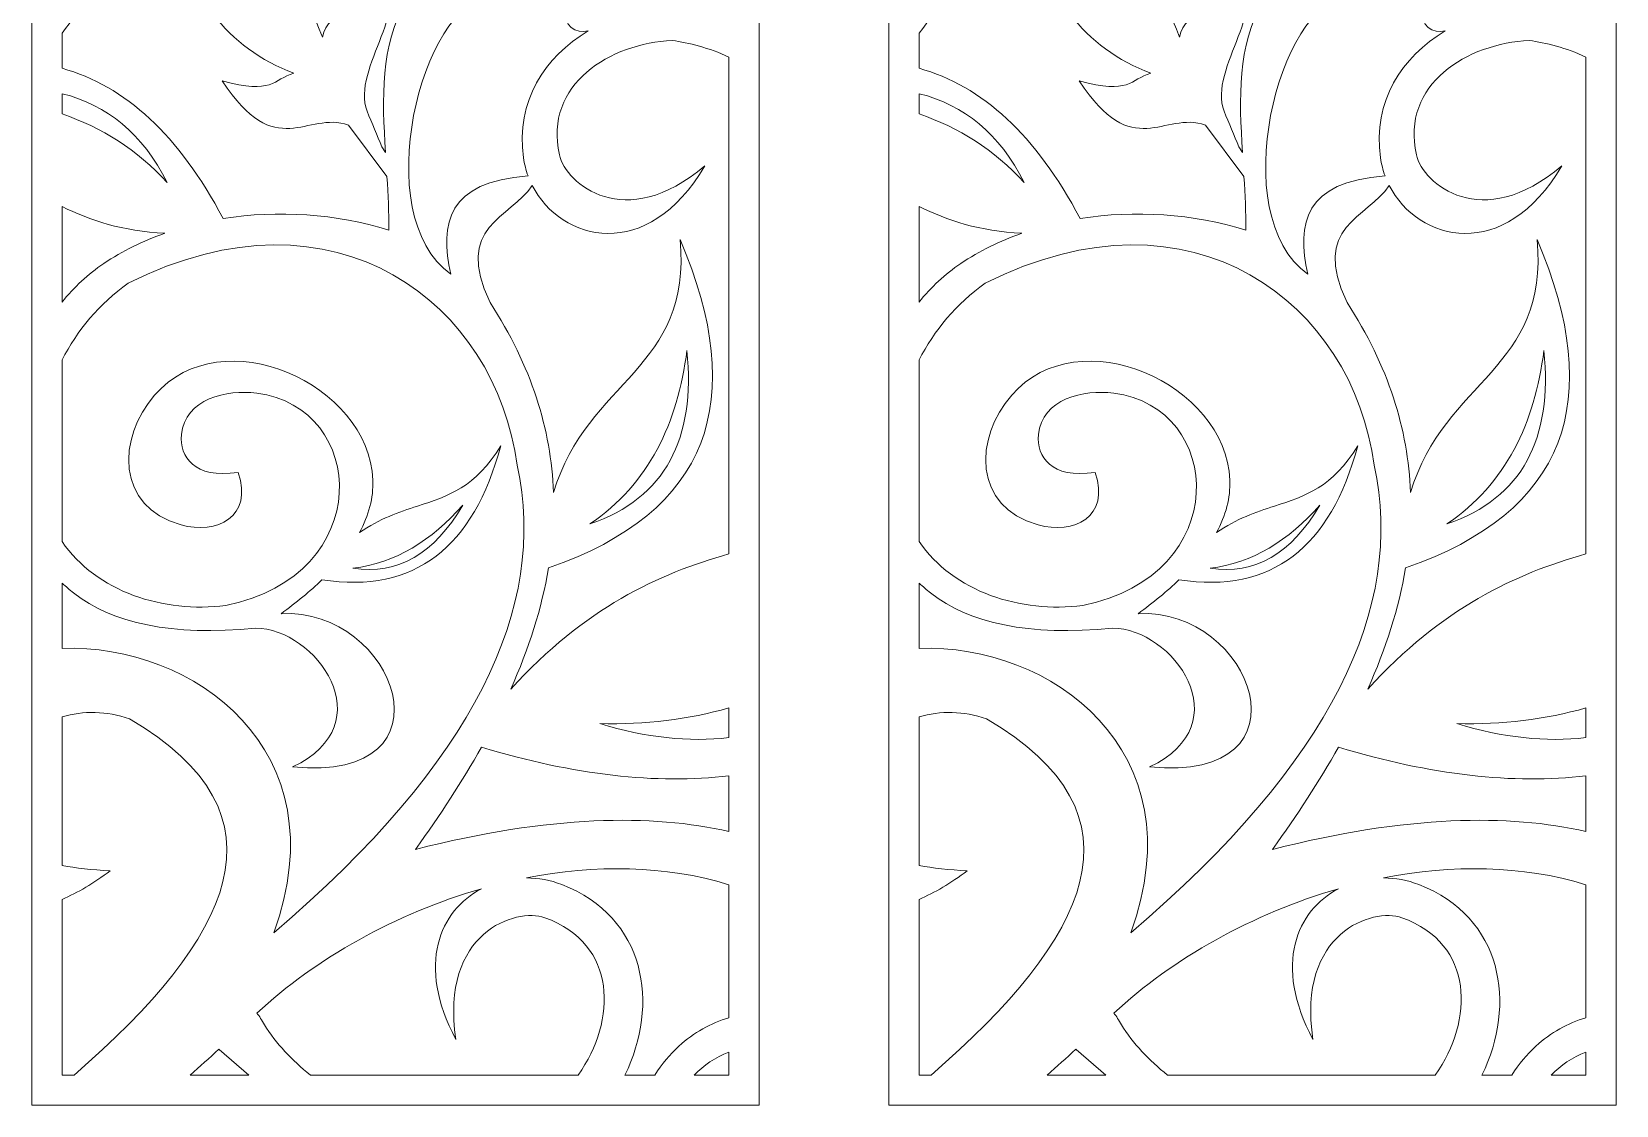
# Model space of a CAD drawing. Header units: centimetres. Extents: x -7.8 to 9.3, y -13.3 to 12.8.
# Drawn here: x -7.81 to 9.26, y -13.32 to -1.75 of the extents above; entities that cross this region are included whole.
import ezdxf

# ---------------------------------------------------------------- set-up
doc = ezdxf.new("R2010")
doc.units = ezdxf.units.CM
doc.header["$MEASUREMENT"] = 0
doc.layers.add('layer 1', color=7, linetype='Continuous')

msp = doc.modelspace()

# ---------------------------------------------------------------- linework, layer by layer
at = {"layer": 'layer 1', "color": 177, "lineweight": 9}
for points, knots in [([(-7.81154, 12.80697), (-7.81154, 12.80697), (0.02586, 12.80697), (0.02586, 12.80697), (0.02586, 12.80697), (0.02586, 12.80697), (0.02586, -13.31773), (0.02586, -13.31773), (0.02586, -13.31773), (0.02586, -13.31773), (-7.81154, -13.31773), (-7.81154, -13.31773), (-7.81154, -13.31773), (-7.81154, -13.31773), (-7.81154, 12.80697), (-7.81154, 12.80697)], [0, 0, 0, 0, 0.2, 0.2, 0.2, 0.2, 0.4, 0.4, 0.4, 0.4, 0.6, 0.6, 0.6, 0.6, 1, 1, 1, 1]), ([(-7.48499, -2.14558), (-7.48499, -2.14558), (-7.48499, -1.76682), (-7.48499, -1.76682), (-7.48499, -1.76682), (-7.05673, -1.25165), (-6.8847, -0.32913), (-7.00621, 0.88461), (-7.00621, 0.88461), (-6.19162, -0.09647), (-4.71816, -0.81078), (-3.33631, -0.23665), (-3.33631, -0.23665), (-3.11251, -0.09156), (-2.93793, 0.08198), (-2.80507, 0.27188), (-2.80507, 0.27188), (-2.77256, -0.07633), (-2.65183, -0.41743), (-2.4479, -0.68713), (-2.4479, -0.68713), (-2.53036, -0.68565), (-2.61535, -0.69339), (-2.70136, -0.70944), (-2.70136, -0.70944), (-3.13316, -0.79367), (-3.55871, -1.04372), (-3.78232, -1.42904), (-3.78232, -1.42904), (-4.05583, -1.90336), (-4.03783, -2.46918), (-4.00036, -3.05176), (-4.00036, -3.05176), (-4.00036, -3.05176), (-4.03991, -2.99358), (-4.03991, -2.99358), (-4.03991, -2.99358), (-4.09158, -2.86686), (-4.1452, -2.73751), (-4.19875, -2.60808), (-4.19875, -2.60808), (-4.37905, -2.14787), (-3.65253, -1.42605), (-4.08046, -1.10812), (-4.08046, -1.10812), (-4.13432, -1.34862), (-4.27996, -1.43463), (-4.41498, -1.51763), (-4.41498, -1.51763), (-4.53725, -1.58776), (-4.64922, -1.6552), (-4.67898, -1.81138), (-4.67898, -1.81138), (-5.0396, -0.87829), (-5.5454, -0.45165), (-6.19572, -0.5395), (-6.19572, -0.5395), (-6.18391, -1.3219), (-5.70118, -1.93432), (-4.98655, -2.19818), (-4.98655, -2.19818), (-5.21456, -2.26345), (-5.21212, -2.43622), (-5.75986, -2.28013), (-5.75986, -2.28013), (-5.17827, -3.16967), (-4.85076, -2.59925), (-4.39985, -2.75706), (-4.39985, -2.75706), (-4.39985, -2.75706), (-3.98478, -3.3131), (-3.98478, -3.3131), (-3.98478, -3.3131), (-3.97362, -3.50521), (-3.96242, -3.69754), (-3.96393, -3.88973), (-3.96393, -3.88973), (-4.53105, -3.71293), (-5.16004, -3.67059), (-5.75051, -3.76471), (-5.75051, -3.76471), (-6.22395, -2.86632), (-6.80378, -2.33355), (-7.48499, -2.14558)], [0, 0, 0, 0, 0.04545455, 0.04545455, 0.04545455, 0.04545455, 0.09090909, 0.09090909, 0.09090909, 0.09090909, 0.13636364, 0.13636364, 0.13636364, 0.13636364, 0.18181818, 0.18181818, 0.18181818, 0.18181818, 0.22727273, 0.22727273, 0.22727273, 0.22727273, 0.27272727, 0.27272727, 0.27272727, 0.27272727, 0.31818182, 0.31818182, 0.31818182, 0.31818182, 0.36363636, 0.36363636, 0.36363636, 0.36363636, 0.40909091, 0.40909091, 0.40909091, 0.40909091, 0.45454545, 0.45454545, 0.45454545, 0.45454545, 0.5, 0.5, 0.5, 0.5, 0.54545455, 0.54545455, 0.54545455, 0.54545455, 0.59090909, 0.59090909, 0.59090909, 0.59090909, 0.63636364, 0.63636364, 0.63636364, 0.63636364, 0.68181818, 0.68181818, 0.68181818, 0.68181818, 0.72727273, 0.72727273, 0.72727273, 0.72727273, 0.77272727, 0.77272727, 0.77272727, 0.77272727, 0.81818182, 0.81818182, 0.81818182, 0.81818182, 0.86363636, 0.86363636, 0.86363636, 0.86363636, 0.90909091, 0.90909091, 0.90909091, 0.90909091, 1, 1, 1, 1]), ([(-2.46461, -3.3052), (-3.33829, -3.36724), (-3.41479, -3.81681), (-3.29765, -4.36484), (-3.29765, -4.36484), (-4.19064, -3.72468), (-3.61533, -1.4434), (-2.86258, -1.36255), (-2.86258, -1.36255), (-2.95872, -1.24516), (-3.11523, -1.34683), (-3.18721, -1.24675), (-3.18721, -1.24675), (-2.63849, -0.89618), (-2.14411, -0.97369), (-2.06296, -1.4882), (-2.06296, -1.4882), (-2.08843, -1.7065), (-1.95074, -1.77009), (-1.81817, -1.74378), (-1.81817, -1.74378), (-2.28504, -2.02343), (-2.59859, -2.49929), (-2.51372, -3.10918), (-2.51372, -3.10918), (-2.50426, -3.1771), (-2.48757, -3.24269), (-2.46461, -3.3052)], [0, 0, 0, 0, 0.125, 0.125, 0.125, 0.125, 0.25, 0.25, 0.25, 0.25, 0.375, 0.375, 0.375, 0.375, 0.5, 0.5, 0.5, 0.5, 0.625, 0.625, 0.625, 0.625, 0.75, 0.75, 0.75, 0.75, 1, 1, 1, 1]), ([(-0.30069, -2.02452), (-0.30069, -2.02452), (-0.30069, -7.37698), (-0.30069, -7.37698), (-0.30069, -7.37698), (-1.06162, -7.59152), (-1.85305, -7.95885), (-2.65143, -8.83313), (-2.65143, -8.83313), (-2.45715, -8.39878), (-2.31686, -7.9637), (-2.24436, -7.52773), (-2.24436, -7.52773), (-0.5049, -6.92672), (-0.08567, -5.72514), (-0.82747, -3.99175), (-0.82747, -3.99175), (-0.6984, -5.39417), (-1.8212, -5.49454), (-2.19109, -6.71509), (-2.19109, -6.71509), (-2.21744, -6.03623), (-2.42791, -5.35454), (-2.87462, -4.66916), (-2.87462, -4.66916), (-3.26779, -3.84198), (-2.6562, -3.76634), (-2.42033, -3.40716), (-2.42033, -3.40716), (-2.11148, -4.01836), (-1.17296, -4.24687), (-0.56122, -3.19661), (-0.56122, -3.19661), (-1.42482, -3.93074), (-2.05715, -3.38727), (-2.12671, -3.07861), (-2.12671, -3.07861), (-2.2992, -2.31307), (-1.57393, -1.87614), (-0.91193, -1.84652), (-0.91193, -1.84652), (-0.73483, -1.87021), (-0.51382, -1.92545), (-0.30069, -2.02452)], [0, 0, 0, 0, 0.08333333, 0.08333333, 0.08333333, 0.08333333, 0.16666667, 0.16666667, 0.16666667, 0.16666667, 0.25, 0.25, 0.25, 0.25, 0.33333333, 0.33333333, 0.33333333, 0.33333333, 0.41666667, 0.41666667, 0.41666667, 0.41666667, 0.5, 0.5, 0.5, 0.5, 0.58333333, 0.58333333, 0.58333333, 0.58333333, 0.66666667, 0.66666667, 0.66666667, 0.66666667, 0.75, 0.75, 0.75, 0.75, 0.83333333, 0.83333333, 0.83333333, 0.83333333, 1, 1, 1, 1]), ([(-7.48499, -2.63768), (-7.48499, -2.63768), (-7.48499, -2.4195), (-7.48499, -2.4195), (-7.48499, -2.4195), (-6.99983, -2.53794), (-6.61757, -2.8501), (-6.35101, -3.37733), (-6.35101, -3.37733), (-6.67729, -3.0199), (-7.05951, -2.78129), (-7.48499, -2.63768)], [0, 0, 0, 0, 0.25, 0.25, 0.25, 0.25, 0.5, 0.5, 0.5, 0.5, 1, 1, 1, 1]), ([(-7.48499, -8.39485), (-7.48499, -8.39485), (-7.48499, -7.69323), (-7.48499, -7.69323), (-7.48499, -7.69323), (-7.48499, -7.69323), (-7.48182, -7.69266), (-7.48182, -7.69266), (-7.48182, -7.69266), (-7.44334, -7.72904), (-7.40306, -7.76413), (-7.3603, -7.79758), (-7.3603, -7.79758), (-6.94396, -8.12339), (-6.30729, -8.26595), (-5.39852, -8.17705), (-5.39852, -8.17705), (-4.75513, -8.17905), (-4.00705, -9.2022), (-5.00178, -9.6722), (-5.00178, -9.6722), (-3.19893, -9.84917), (-3.89536, -7.94912), (-5.12555, -8.02189), (-5.12555, -8.02189), (-4.96014, -7.90098), (-4.81246, -7.77926), (-4.68489, -7.65622), (-4.68489, -7.65622), (-3.68116, -7.80963), (-3.05284, -7.30425), (-2.75896, -6.21356), (-2.75896, -6.21356), (-3.02629, -6.65719), (-3.32926, -6.75753), (-3.65719, -6.86268), (-3.65719, -6.86268), (-3.85459, -6.92814), (-4.06373, -6.99678), (-4.28134, -7.1477), (-4.28134, -7.1477), (-4.18032, -6.96209), (-4.12976, -6.77375), (-4.13684, -6.58277), (-4.13684, -6.58277), (-4.1777, -5.54361), (-5.76443, -4.8335), (-6.48697, -5.6674), (-6.48697, -5.6674), (-6.8894, -6.12702), (-6.90844, -6.87095), (-6.20323, -7.06488), (-6.20323, -7.06488), (-5.82084, -7.17129), (-5.42205, -6.98175), (-5.58787, -6.49903), (-5.58787, -6.49903), (-6.06552, -6.57191), (-6.21849, -6.32717), (-6.19884, -6.0926), (-6.19884, -6.0926), (-6.15986, -5.70493), (-5.70957, -5.60387), (-5.38814, -5.64547), (-5.38814, -5.64547), (-4.19839, -5.79564), (-4.09502, -7.60435), (-5.72142, -7.93269), (-5.72142, -7.93269), (-6.38946, -8.01745), (-7.11417, -7.788), (-7.48499, -7.24263), (-7.48499, -7.24263), (-7.48499, -7.24263), (-7.48499, -5.28758), (-7.48499, -5.28758), (-7.48499, -5.28758), (-7.32196, -4.97122), (-7.08311, -4.68273), (-6.77226, -4.46224), (-6.77226, -4.46224), (-4.5305, -3.33145), (-2.80616, -4.69485), (-2.58341, -6.42284), (-2.58341, -6.42284), (-2.24595, -7.94946), (-3.04338, -9.62054), (-5.20304, -11.45788), (-5.20304, -11.45788), (-4.48368, -9.48358), (-6.07343, -8.3438), (-7.48499, -8.39485)], [0, 0, 0, 0, 0.04166667, 0.04166667, 0.04166667, 0.04166667, 0.08333333, 0.08333333, 0.08333333, 0.08333333, 0.125, 0.125, 0.125, 0.125, 0.16666667, 0.16666667, 0.16666667, 0.16666667, 0.20833333, 0.20833333, 0.20833333, 0.20833333, 0.25, 0.25, 0.25, 0.25, 0.29166667, 0.29166667, 0.29166667, 0.29166667, 0.33333333, 0.33333333, 0.33333333, 0.33333333, 0.375, 0.375, 0.375, 0.375, 0.41666667, 0.41666667, 0.41666667, 0.41666667, 0.45833333, 0.45833333, 0.45833333, 0.45833333, 0.5, 0.5, 0.5, 0.5, 0.54166667, 0.54166667, 0.54166667, 0.54166667, 0.58333333, 0.58333333, 0.58333333, 0.58333333, 0.625, 0.625, 0.625, 0.625, 0.66666667, 0.66666667, 0.66666667, 0.66666667, 0.70833333, 0.70833333, 0.70833333, 0.70833333, 0.75, 0.75, 0.75, 0.75, 0.79166667, 0.79166667, 0.79166667, 0.79166667, 0.83333333, 0.83333333, 0.83333333, 0.83333333, 0.875, 0.875, 0.875, 0.875, 0.91666667, 0.91666667, 0.91666667, 0.91666667, 1, 1, 1, 1]), ([(-7.48499, -4.66571), (-7.48499, -4.66571), (-7.48499, -3.63381), (-7.48499, -3.63381), (-7.48499, -3.63381), (-7.18239, -3.78575), (-6.83037, -3.90093), (-6.3775, -3.92269), (-6.3775, -3.92269), (-6.6134, -4.00614), (-6.8354, -4.11488), (-7.03539, -4.2493), (-7.03539, -4.2493), (-7.20372, -4.36205), (-7.35447, -4.50365), (-7.48499, -4.66571)], [0, 0, 0, 0, 0.2, 0.2, 0.2, 0.2, 0.4, 0.4, 0.4, 0.4, 0.6, 0.6, 0.6, 0.6, 1, 1, 1, 1]), ([(-0.75335, -5.18592), (-0.66079, -6.13514), (-0.98154, -6.77528), (-1.79831, -7.05488), (-1.79831, -7.05488), (-1.16097, -6.62141), (-0.85369, -5.96828), (-0.75335, -5.18592)], [0, 0, 0, 0, 0.33333333, 0.33333333, 0.33333333, 0.33333333, 1, 1, 1, 1]), ([(-3.16622, -6.85309), (-3.47649, -7.37131), (-3.86554, -7.61368), (-4.35065, -7.52977), (-4.35065, -7.52977), (-3.8928, -7.4822), (-3.5055, -7.22974), (-3.16622, -6.85309)], [0, 0, 0, 0, 0.33333333, 0.33333333, 0.33333333, 0.33333333, 1, 1, 1, 1]), ([(-0.30069, -9.03719), (-0.30069, -9.03719), (-0.30069, -9.35655), (-0.30069, -9.35655), (-0.30069, -9.35655), (-0.73223, -9.40622), (-1.19551, -9.35741), (-1.69253, -9.20448), (-1.69253, -9.20448), (-1.20196, -9.21919), (-0.73901, -9.16036), (-0.30069, -9.03719)], [0, 0, 0, 0, 0.25, 0.25, 0.25, 0.25, 0.5, 0.5, 0.5, 0.5, 1, 1, 1, 1]), ([(-7.35488, -12.99117), (-7.35488, -12.99117), (-7.48499, -12.99117), (-7.48499, -12.99117), (-7.48499, -12.99117), (-7.48499, -12.99117), (-7.48499, -11.09897), (-7.48499, -11.09897), (-7.48499, -11.09897), (-7.31793, -11.02731), (-7.1439, -10.92589), (-6.96487, -10.78997), (-6.96487, -10.78997), (-7.16201, -10.78227), (-7.33467, -10.76279), (-7.48499, -10.73375), (-7.48499, -10.73375), (-7.48499, -10.73375), (-7.48499, -9.13148), (-7.48499, -9.13148), (-7.48499, -9.13148), (-7.25622, -9.06838), (-7.0043, -9.06552), (-6.75892, -9.15494), (-6.75892, -9.15494), (-4.98119, -10.18963), (-5.65028, -11.51123), (-7.35488, -12.99117)], [0, 0, 0, 0, 0.125, 0.125, 0.125, 0.125, 0.25, 0.25, 0.25, 0.25, 0.375, 0.375, 0.375, 0.375, 0.5, 0.5, 0.5, 0.5, 0.625, 0.625, 0.625, 0.625, 0.75, 0.75, 0.75, 0.75, 1, 1, 1, 1]), ([(-0.30069, -9.76823), (-0.30069, -9.76823), (-0.30069, -10.36885), (-0.30069, -10.36885), (-0.30069, -10.36885), (-1.12928, -10.17611), (-2.22706, -10.19213), (-3.67774, -10.56036), (-3.67774, -10.56036), (-3.4129, -10.19395), (-3.17361, -9.8273), (-2.968, -9.46027), (-2.968, -9.46027), (-1.9664, -9.76093), (-1.07862, -9.86127), (-0.30069, -9.76823)], [0, 0, 0, 0, 0.2, 0.2, 0.2, 0.2, 0.4, 0.4, 0.4, 0.4, 0.6, 0.6, 0.6, 0.6, 1, 1, 1, 1]), ([(-0.30069, -10.941), (-0.30069, -10.941), (-0.30069, -12.37482), (-0.30069, -12.37482), (-0.30069, -12.37482), (-0.49637, -12.43307), (-0.68017, -12.53285), (-0.84006, -12.68056), (-0.84006, -12.68056), (-0.93868, -12.77166), (-1.02551, -12.87251), (-1.09953, -12.99117), (-1.09953, -12.99117), (-1.09953, -12.99117), (-1.42151, -12.99117), (-1.42151, -12.99117), (-1.42151, -12.99117), (-1.04622, -12.23224), (-1.19462, -11.2904), (-2.10033, -10.93964), (-2.10033, -10.93964), (-2.22396, -10.89176), (-2.35345, -10.86836), (-2.48127, -10.86796), (-2.48127, -10.86796), (-1.74511, -10.72353), (-0.99062, -10.72839), (-0.30069, -10.941)], [0, 0, 0, 0, 0.125, 0.125, 0.125, 0.125, 0.25, 0.25, 0.25, 0.25, 0.375, 0.375, 0.375, 0.375, 0.5, 0.5, 0.5, 0.5, 0.625, 0.625, 0.625, 0.625, 0.75, 0.75, 0.75, 0.75, 1, 1, 1, 1]), ([(-1.92457, -12.99117), (-1.92457, -12.99117), (-4.80913, -12.99117), (-4.80913, -12.99117), (-4.80913, -12.99117), (-5.00785, -12.83378), (-5.17875, -12.65138), (-5.30552, -12.4492), (-5.30552, -12.4492), (-5.33218, -12.39999), (-5.35908, -12.35883), (-5.38597, -12.32488), (-5.38597, -12.32488), (-4.75426, -11.73716), (-3.89051, -11.25005), (-2.96679, -10.98501), (-2.96679, -10.98501), (-3.41511, -11.22013), (-3.67316, -11.79785), (-3.2421, -12.60931), (-3.2421, -12.60931), (-3.4168, -11.44932), (-2.59266, -11.18612), (-2.28449, -11.29671), (-2.28449, -11.29671), (-1.49741, -11.57913), (-1.51015, -12.40494), (-1.92457, -12.99117)], [0, 0, 0, 0, 0.125, 0.125, 0.125, 0.125, 0.25, 0.25, 0.25, 0.25, 0.375, 0.375, 0.375, 0.375, 0.5, 0.5, 0.5, 0.5, 0.625, 0.625, 0.625, 0.625, 0.75, 0.75, 0.75, 0.75, 1, 1, 1, 1]), ([(-5.47369, -12.99117), (-5.47369, -12.99117), (-6.10441, -12.99117), (-6.10441, -12.99117), (-6.10441, -12.99117), (-6.00091, -12.90032), (-5.89793, -12.80794), (-5.79557, -12.71354), (-5.79557, -12.71354), (-5.79394, -12.71509), (-5.79239, -12.7167), (-5.79069, -12.7182), (-5.79069, -12.7182), (-5.79069, -12.7182), (-5.47369, -12.99117), (-5.47369, -12.99117)], [0, 0, 0, 0, 0.2, 0.2, 0.2, 0.2, 0.4, 0.4, 0.4, 0.4, 0.6, 0.6, 0.6, 0.6, 1, 1, 1, 1]), ([(-0.30069, -12.74427), (-0.30069, -12.74427), (-0.30069, -12.99117), (-0.30069, -12.99117), (-0.30069, -12.99117), (-0.30069, -12.99117), (-0.67481, -12.99117), (-0.67481, -12.99117), (-0.67481, -12.99117), (-0.57354, -12.88592), (-0.44922, -12.80176), (-0.30069, -12.74427)], [0, 0, 0, 0, 0.25, 0.25, 0.25, 0.25, 0.5, 0.5, 0.5, 0.5, 1, 1, 1, 1])]:
    msp.add_open_spline(points, degree=3, knots=knots, dxfattribs=at)
at = {"layer": 'layer 1', "color": 242, "lineweight": 9}
for points, knots in [([(1.41988, 12.80697), (1.41988, 12.80697), (9.25728, 12.80697), (9.25728, 12.80697), (9.25728, 12.80697), (9.25728, 12.80697), (9.25728, -13.31773), (9.25728, -13.31773), (9.25728, -13.31773), (9.25728, -13.31773), (1.41988, -13.31773), (1.41988, -13.31773), (1.41988, -13.31773), (1.41988, -13.31773), (1.41988, 12.80697), (1.41988, 12.80697)], [0, 0, 0, 0, 0.2, 0.2, 0.2, 0.2, 0.4, 0.4, 0.4, 0.4, 0.6, 0.6, 0.6, 0.6, 1, 1, 1, 1]), ([(1.74643, -2.14558), (1.74643, -2.14558), (1.74643, -1.76682), (1.74643, -1.76682), (1.74643, -1.76682), (2.17469, -1.25165), (2.34672, -0.32913), (2.22521, 0.88461), (2.22521, 0.88461), (3.0398, -0.09647), (4.51326, -0.81078), (5.89511, -0.23665), (5.89511, -0.23665), (6.11891, -0.09156), (6.29349, 0.08198), (6.42635, 0.27188), (6.42635, 0.27188), (6.45886, -0.07633), (6.57959, -0.41743), (6.78352, -0.68713), (6.78352, -0.68713), (6.70106, -0.68565), (6.61607, -0.69339), (6.53006, -0.70944), (6.53006, -0.70944), (6.09826, -0.79367), (5.67271, -1.04372), (5.4491, -1.42904), (5.4491, -1.42904), (5.17559, -1.90336), (5.19359, -2.46918), (5.23106, -3.05176), (5.23106, -3.05176), (5.23106, -3.05176), (5.19151, -2.99358), (5.19151, -2.99358), (5.19151, -2.99358), (5.13984, -2.86686), (5.08622, -2.73751), (5.03267, -2.60808), (5.03267, -2.60808), (4.85237, -2.14787), (5.57889, -1.42605), (5.15096, -1.10812), (5.15096, -1.10812), (5.0971, -1.34862), (4.95146, -1.43463), (4.81644, -1.51763), (4.81644, -1.51763), (4.69417, -1.58776), (4.5822, -1.6552), (4.55244, -1.81138), (4.55244, -1.81138), (4.19182, -0.87829), (3.68602, -0.45165), (3.0357, -0.5395), (3.0357, -0.5395), (3.04751, -1.3219), (3.53024, -1.93432), (4.24487, -2.19818), (4.24487, -2.19818), (4.01686, -2.26345), (4.0193, -2.43622), (3.47156, -2.28013), (3.47156, -2.28013), (4.05315, -3.16967), (4.38066, -2.59925), (4.83157, -2.75706), (4.83157, -2.75706), (4.83157, -2.75706), (5.24664, -3.3131), (5.24664, -3.3131), (5.24664, -3.3131), (5.2578, -3.50521), (5.269, -3.69754), (5.26749, -3.88973), (5.26749, -3.88973), (4.70037, -3.71293), (4.07138, -3.67059), (3.48091, -3.76471), (3.48091, -3.76471), (3.00747, -2.86632), (2.42764, -2.33355), (1.74643, -2.14558)], [0, 0, 0, 0, 0.04545455, 0.04545455, 0.04545455, 0.04545455, 0.09090909, 0.09090909, 0.09090909, 0.09090909, 0.13636364, 0.13636364, 0.13636364, 0.13636364, 0.18181818, 0.18181818, 0.18181818, 0.18181818, 0.22727273, 0.22727273, 0.22727273, 0.22727273, 0.27272727, 0.27272727, 0.27272727, 0.27272727, 0.31818182, 0.31818182, 0.31818182, 0.31818182, 0.36363636, 0.36363636, 0.36363636, 0.36363636, 0.40909091, 0.40909091, 0.40909091, 0.40909091, 0.45454545, 0.45454545, 0.45454545, 0.45454545, 0.5, 0.5, 0.5, 0.5, 0.54545455, 0.54545455, 0.54545455, 0.54545455, 0.59090909, 0.59090909, 0.59090909, 0.59090909, 0.63636364, 0.63636364, 0.63636364, 0.63636364, 0.68181818, 0.68181818, 0.68181818, 0.68181818, 0.72727273, 0.72727273, 0.72727273, 0.72727273, 0.77272727, 0.77272727, 0.77272727, 0.77272727, 0.81818182, 0.81818182, 0.81818182, 0.81818182, 0.86363636, 0.86363636, 0.86363636, 0.86363636, 0.90909091, 0.90909091, 0.90909091, 0.90909091, 1, 1, 1, 1]), ([(6.76681, -3.3052), (5.89313, -3.36724), (5.81663, -3.81681), (5.93377, -4.36484), (5.93377, -4.36484), (5.04078, -3.72468), (5.61609, -1.4434), (6.36884, -1.36255), (6.36884, -1.36255), (6.2727, -1.24516), (6.11619, -1.34683), (6.04421, -1.24675), (6.04421, -1.24675), (6.59293, -0.89618), (7.08731, -0.97369), (7.16846, -1.4882), (7.16846, -1.4882), (7.14299, -1.7065), (7.28068, -1.77009), (7.41325, -1.74378), (7.41325, -1.74378), (6.94638, -2.02343), (6.63283, -2.49929), (6.7177, -3.10918), (6.7177, -3.10918), (6.72716, -3.1771), (6.74385, -3.24269), (6.76681, -3.3052)], [0, 0, 0, 0, 0.125, 0.125, 0.125, 0.125, 0.25, 0.25, 0.25, 0.25, 0.375, 0.375, 0.375, 0.375, 0.5, 0.5, 0.5, 0.5, 0.625, 0.625, 0.625, 0.625, 0.75, 0.75, 0.75, 0.75, 1, 1, 1, 1]), ([(8.93073, -2.02452), (8.93073, -2.02452), (8.93073, -7.37698), (8.93073, -7.37698), (8.93073, -7.37698), (8.1698, -7.59152), (7.37837, -7.95885), (6.57999, -8.83313), (6.57999, -8.83313), (6.77427, -8.39878), (6.91456, -7.9637), (6.98706, -7.52773), (6.98706, -7.52773), (8.72652, -6.92672), (9.14575, -5.72514), (8.40395, -3.99175), (8.40395, -3.99175), (8.53302, -5.39417), (7.41022, -5.49454), (7.04033, -6.71509), (7.04033, -6.71509), (7.01398, -6.03623), (6.80351, -5.35454), (6.3568, -4.66916), (6.3568, -4.66916), (5.96363, -3.84198), (6.57522, -3.76634), (6.81109, -3.40716), (6.81109, -3.40716), (7.11994, -4.01836), (8.05846, -4.24687), (8.6702, -3.19661), (8.6702, -3.19661), (7.8066, -3.93074), (7.17427, -3.38727), (7.10471, -3.07861), (7.10471, -3.07861), (6.93222, -2.31307), (7.65749, -1.87614), (8.31949, -1.84652), (8.31949, -1.84652), (8.49659, -1.87021), (8.7176, -1.92545), (8.93073, -2.02452)], [0, 0, 0, 0, 0.08333333, 0.08333333, 0.08333333, 0.08333333, 0.16666667, 0.16666667, 0.16666667, 0.16666667, 0.25, 0.25, 0.25, 0.25, 0.33333333, 0.33333333, 0.33333333, 0.33333333, 0.41666667, 0.41666667, 0.41666667, 0.41666667, 0.5, 0.5, 0.5, 0.5, 0.58333333, 0.58333333, 0.58333333, 0.58333333, 0.66666667, 0.66666667, 0.66666667, 0.66666667, 0.75, 0.75, 0.75, 0.75, 0.83333333, 0.83333333, 0.83333333, 0.83333333, 1, 1, 1, 1]), ([(1.74643, -2.63768), (1.74643, -2.63768), (1.74643, -2.4195), (1.74643, -2.4195), (1.74643, -2.4195), (2.23159, -2.53794), (2.61385, -2.8501), (2.88041, -3.37733), (2.88041, -3.37733), (2.55413, -3.0199), (2.17191, -2.78129), (1.74643, -2.63768)], [0, 0, 0, 0, 0.25, 0.25, 0.25, 0.25, 0.5, 0.5, 0.5, 0.5, 1, 1, 1, 1]), ([(1.74643, -8.39485), (1.74643, -8.39485), (1.74643, -7.69323), (1.74643, -7.69323), (1.74643, -7.69323), (1.74643, -7.69323), (1.7496, -7.69266), (1.7496, -7.69266), (1.7496, -7.69266), (1.78808, -7.72904), (1.82836, -7.76413), (1.87112, -7.79758), (1.87112, -7.79758), (2.28746, -8.12339), (2.92413, -8.26595), (3.8329, -8.17705), (3.8329, -8.17705), (4.47629, -8.17905), (5.22437, -9.2022), (4.22964, -9.6722), (4.22964, -9.6722), (6.03249, -9.84917), (5.33606, -7.94912), (4.10587, -8.02189), (4.10587, -8.02189), (4.27128, -7.90098), (4.41896, -7.77926), (4.54653, -7.65622), (4.54653, -7.65622), (5.55026, -7.80963), (6.17858, -7.30425), (6.47246, -6.21356), (6.47246, -6.21356), (6.20513, -6.65719), (5.90216, -6.75753), (5.57423, -6.86268), (5.57423, -6.86268), (5.37683, -6.92814), (5.16769, -6.99678), (4.95008, -7.1477), (4.95008, -7.1477), (5.0511, -6.96209), (5.10166, -6.77375), (5.09458, -6.58277), (5.09458, -6.58277), (5.05372, -5.54361), (3.46699, -4.8335), (2.74445, -5.6674), (2.74445, -5.6674), (2.34202, -6.12702), (2.32298, -6.87095), (3.02819, -7.06488), (3.02819, -7.06488), (3.41058, -7.17129), (3.80937, -6.98175), (3.64355, -6.49903), (3.64355, -6.49903), (3.1659, -6.57191), (3.01293, -6.32717), (3.03258, -6.0926), (3.03258, -6.0926), (3.07156, -5.70493), (3.52185, -5.60387), (3.84328, -5.64547), (3.84328, -5.64547), (5.03303, -5.79564), (5.1364, -7.60435), (3.51, -7.93269), (3.51, -7.93269), (2.84196, -8.01745), (2.11725, -7.788), (1.74643, -7.24263), (1.74643, -7.24263), (1.74643, -7.24263), (1.74643, -5.28758), (1.74643, -5.28758), (1.74643, -5.28758), (1.90946, -4.97122), (2.14831, -4.68273), (2.45916, -4.46224), (2.45916, -4.46224), (4.70092, -3.33145), (6.42526, -4.69485), (6.64801, -6.42284), (6.64801, -6.42284), (6.98547, -7.94946), (6.18804, -9.62054), (4.02838, -11.45788), (4.02838, -11.45788), (4.74774, -9.48358), (3.15799, -8.3438), (1.74643, -8.39485)], [0, 0, 0, 0, 0.04166667, 0.04166667, 0.04166667, 0.04166667, 0.08333333, 0.08333333, 0.08333333, 0.08333333, 0.125, 0.125, 0.125, 0.125, 0.16666667, 0.16666667, 0.16666667, 0.16666667, 0.20833333, 0.20833333, 0.20833333, 0.20833333, 0.25, 0.25, 0.25, 0.25, 0.29166667, 0.29166667, 0.29166667, 0.29166667, 0.33333333, 0.33333333, 0.33333333, 0.33333333, 0.375, 0.375, 0.375, 0.375, 0.41666667, 0.41666667, 0.41666667, 0.41666667, 0.45833333, 0.45833333, 0.45833333, 0.45833333, 0.5, 0.5, 0.5, 0.5, 0.54166667, 0.54166667, 0.54166667, 0.54166667, 0.58333333, 0.58333333, 0.58333333, 0.58333333, 0.625, 0.625, 0.625, 0.625, 0.66666667, 0.66666667, 0.66666667, 0.66666667, 0.70833333, 0.70833333, 0.70833333, 0.70833333, 0.75, 0.75, 0.75, 0.75, 0.79166667, 0.79166667, 0.79166667, 0.79166667, 0.83333333, 0.83333333, 0.83333333, 0.83333333, 0.875, 0.875, 0.875, 0.875, 0.91666667, 0.91666667, 0.91666667, 0.91666667, 1, 1, 1, 1]), ([(1.74643, -4.66571), (1.74643, -4.66571), (1.74643, -3.63381), (1.74643, -3.63381), (1.74643, -3.63381), (2.04903, -3.78575), (2.40105, -3.90093), (2.85392, -3.92269), (2.85392, -3.92269), (2.61802, -4.00614), (2.39602, -4.11488), (2.19603, -4.2493), (2.19603, -4.2493), (2.0277, -4.36205), (1.87695, -4.50365), (1.74643, -4.66571)], [0, 0, 0, 0, 0.2, 0.2, 0.2, 0.2, 0.4, 0.4, 0.4, 0.4, 0.6, 0.6, 0.6, 0.6, 1, 1, 1, 1]), ([(8.47807, -5.18592), (8.57063, -6.13514), (8.24988, -6.77528), (7.43311, -7.05488), (7.43311, -7.05488), (8.07045, -6.62141), (8.37773, -5.96828), (8.47807, -5.18592)], [0, 0, 0, 0, 0.33333333, 0.33333333, 0.33333333, 0.33333333, 1, 1, 1, 1]), ([(6.0652, -6.85309), (5.75493, -7.37131), (5.36588, -7.61368), (4.88077, -7.52977), (4.88077, -7.52977), (5.33862, -7.4822), (5.72592, -7.22974), (6.0652, -6.85309)], [0, 0, 0, 0, 0.33333333, 0.33333333, 0.33333333, 0.33333333, 1, 1, 1, 1]), ([(8.93073, -9.03719), (8.93073, -9.03719), (8.93073, -9.35655), (8.93073, -9.35655), (8.93073, -9.35655), (8.49919, -9.40622), (8.03591, -9.35741), (7.53889, -9.20448), (7.53889, -9.20448), (8.02946, -9.21919), (8.49241, -9.16036), (8.93073, -9.03719)], [0, 0, 0, 0, 0.25, 0.25, 0.25, 0.25, 0.5, 0.5, 0.5, 0.5, 1, 1, 1, 1]), ([(1.87654, -12.99117), (1.87654, -12.99117), (1.74643, -12.99117), (1.74643, -12.99117), (1.74643, -12.99117), (1.74643, -12.99117), (1.74643, -11.09897), (1.74643, -11.09897), (1.74643, -11.09897), (1.91349, -11.02731), (2.08752, -10.92589), (2.26655, -10.78997), (2.26655, -10.78997), (2.06941, -10.78227), (1.89675, -10.76279), (1.74643, -10.73375), (1.74643, -10.73375), (1.74643, -10.73375), (1.74643, -9.13148), (1.74643, -9.13148), (1.74643, -9.13148), (1.9752, -9.06838), (2.22712, -9.06552), (2.4725, -9.15494), (2.4725, -9.15494), (4.25023, -10.18963), (3.58114, -11.51123), (1.87654, -12.99117)], [0, 0, 0, 0, 0.125, 0.125, 0.125, 0.125, 0.25, 0.25, 0.25, 0.25, 0.375, 0.375, 0.375, 0.375, 0.5, 0.5, 0.5, 0.5, 0.625, 0.625, 0.625, 0.625, 0.75, 0.75, 0.75, 0.75, 1, 1, 1, 1]), ([(8.93073, -9.76823), (8.93073, -9.76823), (8.93073, -10.36885), (8.93073, -10.36885), (8.93073, -10.36885), (8.10214, -10.17611), (7.00436, -10.19213), (5.55368, -10.56036), (5.55368, -10.56036), (5.81852, -10.19395), (6.05781, -9.8273), (6.26342, -9.46027), (6.26342, -9.46027), (7.26502, -9.76093), (8.1528, -9.86127), (8.93073, -9.76823)], [0, 0, 0, 0, 0.2, 0.2, 0.2, 0.2, 0.4, 0.4, 0.4, 0.4, 0.6, 0.6, 0.6, 0.6, 1, 1, 1, 1]), ([(8.93073, -10.941), (8.93073, -10.941), (8.93073, -12.37482), (8.93073, -12.37482), (8.93073, -12.37482), (8.73505, -12.43307), (8.55125, -12.53285), (8.39136, -12.68056), (8.39136, -12.68056), (8.29274, -12.77166), (8.20591, -12.87251), (8.13189, -12.99117), (8.13189, -12.99117), (8.13189, -12.99117), (7.80991, -12.99117), (7.80991, -12.99117), (7.80991, -12.99117), (8.1852, -12.23224), (8.0368, -11.2904), (7.13109, -10.93964), (7.13109, -10.93964), (7.00746, -10.89176), (6.87797, -10.86836), (6.75015, -10.86796), (6.75015, -10.86796), (7.48631, -10.72353), (8.2408, -10.72839), (8.93073, -10.941)], [0, 0, 0, 0, 0.125, 0.125, 0.125, 0.125, 0.25, 0.25, 0.25, 0.25, 0.375, 0.375, 0.375, 0.375, 0.5, 0.5, 0.5, 0.5, 0.625, 0.625, 0.625, 0.625, 0.75, 0.75, 0.75, 0.75, 1, 1, 1, 1]), ([(7.30685, -12.99117), (7.30685, -12.99117), (4.42229, -12.99117), (4.42229, -12.99117), (4.42229, -12.99117), (4.22357, -12.83378), (4.05267, -12.65138), (3.9259, -12.4492), (3.9259, -12.4492), (3.89924, -12.39999), (3.87234, -12.35883), (3.84545, -12.32488), (3.84545, -12.32488), (4.47716, -11.73716), (5.34091, -11.25005), (6.26463, -10.98501), (6.26463, -10.98501), (5.81631, -11.22013), (5.55826, -11.79785), (5.98932, -12.60931), (5.98932, -12.60931), (5.81462, -11.44932), (6.63876, -11.18612), (6.94693, -11.29671), (6.94693, -11.29671), (7.73401, -11.57913), (7.72127, -12.40494), (7.30685, -12.99117)], [0, 0, 0, 0, 0.125, 0.125, 0.125, 0.125, 0.25, 0.25, 0.25, 0.25, 0.375, 0.375, 0.375, 0.375, 0.5, 0.5, 0.5, 0.5, 0.625, 0.625, 0.625, 0.625, 0.75, 0.75, 0.75, 0.75, 1, 1, 1, 1]), ([(3.75773, -12.99117), (3.75773, -12.99117), (3.12701, -12.99117), (3.12701, -12.99117), (3.12701, -12.99117), (3.23051, -12.90032), (3.33349, -12.80794), (3.43585, -12.71354), (3.43585, -12.71354), (3.43748, -12.71509), (3.43903, -12.7167), (3.44073, -12.7182), (3.44073, -12.7182), (3.44073, -12.7182), (3.75773, -12.99117), (3.75773, -12.99117)], [0, 0, 0, 0, 0.2, 0.2, 0.2, 0.2, 0.4, 0.4, 0.4, 0.4, 0.6, 0.6, 0.6, 0.6, 1, 1, 1, 1]), ([(8.93073, -12.74427), (8.93073, -12.74427), (8.93073, -12.99117), (8.93073, -12.99117), (8.93073, -12.99117), (8.93073, -12.99117), (8.55661, -12.99117), (8.55661, -12.99117), (8.55661, -12.99117), (8.65788, -12.88592), (8.7822, -12.80176), (8.93073, -12.74427)], [0, 0, 0, 0, 0.25, 0.25, 0.25, 0.25, 0.5, 0.5, 0.5, 0.5, 1, 1, 1, 1])]:
    msp.add_open_spline(points, degree=3, knots=knots, dxfattribs=at)

doc.saveas('drawing.dxf')
